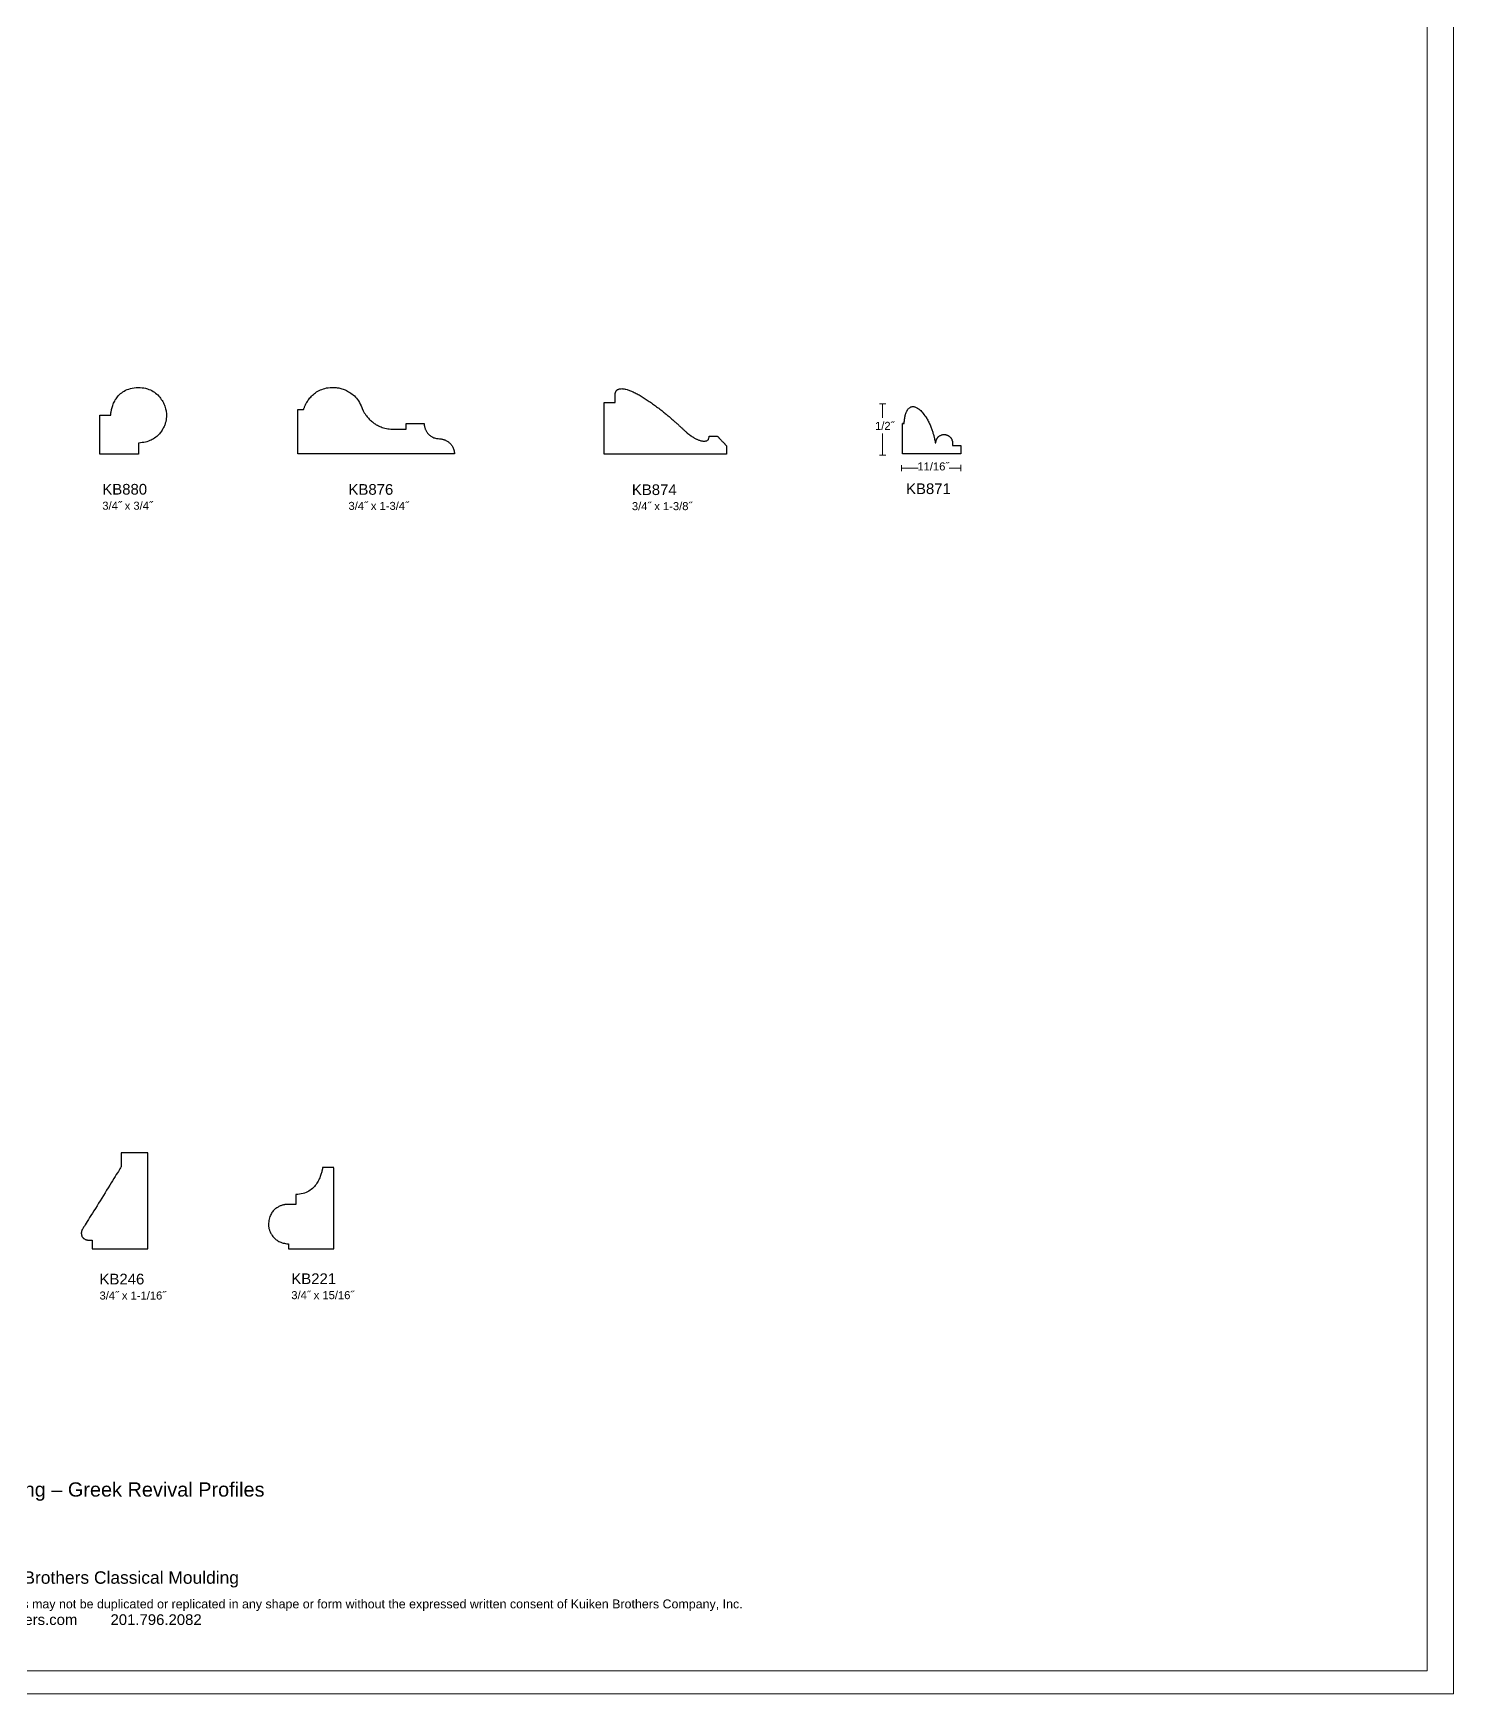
# Model space of a CAD drawing. Extents: x -7.6 to 25.2, y -9.8 to 27.2.
# Drawn here: x 9.24 to 25.21, y -9.8 to 8.88 of the extents above; entities that cross this region are included whole.
import ezdxf

# ---------------------------------------------------------------- set-up
doc = ezdxf.new("R2010")
doc.units = 0
doc.header["$MEASUREMENT"] = 0
doc.layers.add('DO NOT PLOT', color=2, linetype='Continuous', plot=False)
doc.layers.add('LAYER_1', color=7, linetype='Continuous')

# ---------------------------------------------------------------- blocks, each defined once
blk = doc.blocks.new('KB880')
at = {"flags": 128}
blk.add_lwpolyline([(0.664, 0.653), (0.675, 0.641), (0.685, 0.629), (0.693, 0.616), (0.702, 0.603), (0.709, 0.59), (0.716, 0.577), (0.722, 0.564), (0.728, 0.551), (0.733, 0.538), (0.737, 0.524), (0.741, 0.511), (0.744, 0.499), (0.746, 0.486), (0.748, 0.474), (0.75, 0.462), (0.751, 0.451), (0.751, 0.44), (0.751, 0.43), (0.751, 0.42), (0.75, 0.411), (0.748, 0.403), (0.748, 0.398), (0.748, 0.393), (0.747, 0.386), (0.746, 0.38), (0.744, 0.372), (0.743, 0.364), (0.74, 0.356), (0.738, 0.347), (0.735, 0.338), (0.732, 0.329), (0.728, 0.319), (0.724, 0.309), (0.719, 0.299), (0.714, 0.289), (0.708, 0.279), (0.702, 0.268), (0.695, 0.258), (0.687, 0.248), (0.679, 0.238), (0.671, 0.227), (0.662, 0.218), (0.652, 0.208), (0.641, 0.199), (0.63, 0.19), (0.618, 0.181), (0.606, 0.173), (0.592, 0.165), (0.578, 0.158), (0.564, 0.152), (0.548, 0.146), (0.532, 0.14), (0.515, 0.136), (0.497, 0.132), (0.478, 0.129), (0.458, 0.126), (0.437, 0.125), (0.437, 0.125), (0.437, 0.124), (0.437, 0.123), (0.437, 0.121), (0.437, 0.118), (0.437, 0.116), (0.437, 0.113), (0.437, 0.109), (0.437, 0.105), (0.437, 0.101), (0.437, 0.097), (0.437, 0.093), (0.437, 0.088), (0.437, 0.083), (0.437, 0.078), (0.437, 0.073), (0.437, 0.068), (0.437, 0.062), (0.437, 0.057), (0.437, 0.052), (0.437, 0.047), (0.437, 0.042), (0.437, 0.037), (0.437, 0.032), (0.437, 0.028), (0.437, 0.024), (0.437, 0.02), (0.437, 0.016), (0.437, 0.012), (0.437, 0.009), (0.437, 0.007), (0.437, 0.004), (0.437, 0.002), (0.437, 0.001), (0.437, 0), (0.437, 0), (0.436, 0), (0.434, 0), (0.429, 0), (0.422, 0), (0.415, 0), (0.405, 0), (0.394, 0), (0.382, 0), (0.369, 0), (0.355, 0), (0.34, 0), (0.324, 0), (0.308, 0), (0.29, 0), (0.273, 0), (0.255, 0), (0.237, 0), (0.219, 0), (0.201, 0), (0.182, 0), (0.165, 0), (0.147, 0), (0.13, 0), (0.113, 0), (0.098, 0), (0.083, 0), (0.068, 0), (0.055, 0), (0.043, 0), (0.032, 0), (0.023, 0), (0.015, 0), (0.009, 0), (0.004, 0), (0.001, 0), (0, 0), (0, 0.001), (0, 0.004), (0, 0.009), (0, 0.015), (0, 0.023), (0, 0.032), (0, 0.043), (0, 0.055), (0, 0.068), (0, 0.083), (0, 0.098), (0, 0.113), (0, 0.13), (0, 0.147), (0, 0.165), (0, 0.182), (0, 0.201), (0, 0.219), (0, 0.237), (0, 0.255), (0, 0.273), (0, 0.29), (0, 0.308), (0, 0.324), (0, 0.34), (0, 0.355), (0, 0.369), (0, 0.382), (0, 0.394), (0, 0.405), (0, 0.415), (0, 0.422), (0, 0.429), (0, 0.434), (0, 0.436), (0, 0.437), (0, 0.437), (0.001, 0.437), (0.002, 0.437), (0.004, 0.437), (0.007, 0.437), (0.009, 0.437), (0.012, 0.437), (0.016, 0.437), (0.02, 0.437), (0.024, 0.437), (0.028, 0.437), (0.032, 0.437), (0.037, 0.437), (0.042, 0.437), (0.047, 0.437), (0.052, 0.437), (0.057, 0.437), (0.062, 0.437), (0.068, 0.437), (0.073, 0.437), (0.078, 0.437), (0.083, 0.437), (0.088, 0.437), (0.093, 0.437), (0.097, 0.437), (0.101, 0.437), (0.105, 0.437), (0.109, 0.437), (0.113, 0.437), (0.116, 0.437), (0.118, 0.437), (0.121, 0.437), (0.123, 0.437), (0.124, 0.437), (0.125, 0.437), (0.125, 0.437), (0.125, 0.438), (0.125, 0.44), (0.125, 0.443), (0.126, 0.447), (0.126, 0.453), (0.127, 0.459), (0.127, 0.466), (0.129, 0.474), (0.13, 0.483), (0.132, 0.492), (0.134, 0.502), (0.136, 0.513), (0.139, 0.524), (0.143, 0.536), (0.147, 0.548), (0.151, 0.56), (0.157, 0.572), (0.162, 0.585), (0.169, 0.597), (0.176, 0.61), (0.184, 0.622), (0.192, 0.634), (0.201, 0.646), (0.212, 0.658), (0.223, 0.669), (0.235, 0.68), (0.248, 0.691), (0.261, 0.7), (0.276, 0.709), (0.292, 0.718), (0.309, 0.725), (0.327, 0.732), (0.347, 0.738), (0.367, 0.743), (0.389, 0.746), (0.412, 0.749), (0.435, 0.749), (0.457, 0.749), (0.478, 0.747), (0.498, 0.744), (0.517, 0.74), (0.536, 0.735), (0.554, 0.728), (0.57, 0.722), (0.586, 0.714), (0.601, 0.705), (0.615, 0.696), (0.629, 0.686), (0.641, 0.676), (0.653, 0.665)], close=True, dxfattribs=at)
blk = doc.blocks.new('KB876')
at = {"flags": 128}
blk.add_lwpolyline([(0, 0.5), (0, 0.5), (0.001, 0.5), (0.001, 0.5), (0.002, 0.5), (0.003, 0.5), (0.005, 0.5), (0.006, 0.5), (0.008, 0.5), (0.01, 0.5), (0.012, 0.5), (0.014, 0.5), (0.017, 0.5), (0.019, 0.5), (0.022, 0.5), (0.024, 0.5), (0.027, 0.5), (0.029, 0.5), (0.032, 0.5), (0.035, 0.5), (0.038, 0.5), (0.04, 0.5), (0.043, 0.5), (0.045, 0.5), (0.048, 0.5), (0.05, 0.5), (0.052, 0.5), (0.054, 0.5), (0.056, 0.5), (0.058, 0.5), (0.06, 0.5), (0.061, 0.5), (0.062, 0.5), (0.063, 0.5), (0.064, 0.5), (0.064, 0.5), (0.064, 0.5), (0.064, 0.501), (0.065, 0.502), (0.066, 0.505), (0.067, 0.508), (0.068, 0.512), (0.07, 0.518), (0.072, 0.523), (0.075, 0.53), (0.078, 0.537), (0.081, 0.545), (0.085, 0.553), (0.089, 0.562), (0.094, 0.571), (0.1, 0.58), (0.106, 0.59), (0.112, 0.6), (0.119, 0.61), (0.127, 0.62), (0.135, 0.63), (0.144, 0.64), (0.153, 0.65), (0.163, 0.66), (0.174, 0.67), (0.185, 0.679), (0.197, 0.688), (0.21, 0.697), (0.224, 0.705), (0.238, 0.713), (0.253, 0.72), (0.269, 0.726), (0.286, 0.732), (0.303, 0.737), (0.321, 0.742), (0.341, 0.745), (0.361, 0.748), (0.382, 0.749), (0.382, 0.749), (0.384, 0.749), (0.387, 0.749), (0.391, 0.749), (0.395, 0.749), (0.401, 0.749), (0.407, 0.749), (0.415, 0.748), (0.423, 0.748), (0.431, 0.747), (0.441, 0.745), (0.451, 0.744), (0.461, 0.742), (0.472, 0.739), (0.483, 0.737), (0.495, 0.733), (0.507, 0.729), (0.52, 0.725), (0.532, 0.72), (0.545, 0.714), (0.558, 0.707), (0.57, 0.7), (0.583, 0.692), (0.596, 0.683), (0.609, 0.674), (0.621, 0.663), (0.634, 0.652), (0.646, 0.639), (0.658, 0.626), (0.669, 0.611), (0.68, 0.596), (0.691, 0.579), (0.701, 0.561), (0.71, 0.542), (0.719, 0.522), (0.727, 0.5), (0.728, 0.497), (0.73, 0.492), (0.732, 0.488), (0.735, 0.483), (0.738, 0.477), (0.741, 0.471), (0.745, 0.464), (0.749, 0.457), (0.754, 0.45), (0.759, 0.443), (0.765, 0.435), (0.771, 0.427), (0.778, 0.419), (0.785, 0.41), (0.792, 0.402), (0.8, 0.393), (0.809, 0.385), (0.818, 0.377), (0.827, 0.368), (0.837, 0.36), (0.847, 0.352), (0.858, 0.344), (0.87, 0.337), (0.881, 0.329), (0.894, 0.322), (0.906, 0.316), (0.92, 0.31), (0.934, 0.304), (0.948, 0.299), (0.963, 0.294), (0.978, 0.29), (0.994, 0.287), (1.01, 0.284), (1.027, 0.282), (1.044, 0.28), (1.062, 0.28), (1.062, 0.28), (1.063, 0.28), (1.065, 0.28), (1.067, 0.28), (1.07, 0.28), (1.073, 0.28), (1.077, 0.28), (1.082, 0.28), (1.086, 0.28), (1.091, 0.28), (1.097, 0.28), (1.102, 0.28), (1.108, 0.28), (1.114, 0.28), (1.12, 0.28), (1.127, 0.28), (1.133, 0.28), (1.14, 0.28), (1.146, 0.28), (1.153, 0.28), (1.159, 0.28), (1.165, 0.28), (1.171, 0.28), (1.177, 0.28), (1.183, 0.28), (1.188, 0.28), (1.193, 0.28), (1.198, 0.28), (1.202, 0.28), (1.206, 0.28), (1.209, 0.28), (1.212, 0.28), (1.214, 0.28), (1.216, 0.28), (1.217, 0.28), (1.218, 0.28), (1.218, 0.28), (1.218, 0.28), (1.218, 0.281), (1.218, 0.282), (1.218, 0.283), (1.218, 0.284), (1.218, 0.286), (1.218, 0.287), (1.218, 0.289), (1.218, 0.291), (1.218, 0.294), (1.218, 0.296), (1.218, 0.298), (1.218, 0.301), (1.218, 0.303), (1.218, 0.306), (1.218, 0.308), (1.218, 0.311), (1.218, 0.313), (1.218, 0.316), (1.218, 0.319), (1.218, 0.321), (1.218, 0.324), (1.218, 0.326), (1.218, 0.328), (1.218, 0.33), (1.218, 0.332), (1.218, 0.334), (1.218, 0.336), (1.218, 0.337), (1.218, 0.339), (1.218, 0.34), (1.218, 0.341), (1.218, 0.342), (1.218, 0.342), (1.218, 0.342), (1.218, 0.342), (1.219, 0.342), (1.221, 0.342), (1.224, 0.342), (1.228, 0.342), (1.232, 0.342), (1.237, 0.342), (1.243, 0.342), (1.249, 0.342), (1.256, 0.342), (1.262, 0.342), (1.27, 0.342), (1.277, 0.342), (1.285, 0.342), (1.293, 0.342), (1.302, 0.342), (1.31, 0.342), (1.318, 0.342), (1.327, 0.342), (1.335, 0.342), (1.343, 0.342), (1.351, 0.342), (1.359, 0.342), (1.367, 0.342), (1.374, 0.342), (1.381, 0.342), (1.388, 0.342), (1.394, 0.342), (1.399, 0.342), (1.404, 0.342), (1.409, 0.342), (1.412, 0.342), (1.415, 0.342), (1.417, 0.342), (1.419, 0.342), (1.419, 0.342), (1.419, 0.339), (1.419, 0.336), (1.419, 0.333), (1.419, 0.329), (1.419, 0.325), (1.42, 0.32), (1.421, 0.315), (1.422, 0.31), (1.423, 0.304), (1.425, 0.298), (1.427, 0.292), (1.429, 0.286), (1.431, 0.28), (1.434, 0.274), (1.437, 0.267), (1.44, 0.261), (1.444, 0.254), (1.448, 0.248), (1.452, 0.241), (1.457, 0.235), (1.462, 0.229), (1.467, 0.223), (1.473, 0.217), (1.48, 0.211), (1.486, 0.206), (1.493, 0.2), (1.501, 0.196), (1.509, 0.191), (1.517, 0.187), (1.526, 0.183), (1.536, 0.18), (1.546, 0.177), (1.556, 0.175), (1.567, 0.173), (1.578, 0.172), (1.59, 0.171), (1.592, 0.171), (1.594, 0.171), (1.597, 0.171), (1.6, 0.171), (1.603, 0.17), (1.608, 0.17), (1.612, 0.169), (1.617, 0.168), (1.622, 0.167), (1.627, 0.165), (1.633, 0.163), (1.639, 0.161), (1.645, 0.159), (1.652, 0.157), (1.658, 0.154), (1.664, 0.151), (1.671, 0.147), (1.678, 0.143), (1.684, 0.139), (1.691, 0.135), (1.697, 0.13), (1.703, 0.124), (1.71, 0.119), (1.716, 0.112), (1.721, 0.106), (1.727, 0.099), (1.732, 0.091), (1.737, 0.083), (1.742, 0.075), (1.746, 0.066), (1.75, 0.056), (1.753, 0.046), (1.756, 0.035), (1.758, 0.024), (1.76, 0.012), (1.761, 0), (1.757, 0), (1.746, 0), (1.727, 0), (1.701, 0), (1.669, 0), (1.631, 0), (1.587, 0), (1.539, 0), (1.486, 0), (1.429, 0), (1.368, 0), (1.305, 0), (1.238, 0), (1.169, 0), (1.099, 0), (1.027, 0), (0.954, 0), (0.881, 0), (0.807, 0), (0.734, 0), (0.663, 0), (0.592, 0), (0.523, 0), (0.457, 0), (0.393, 0), (0.332, 0), (0.275, 0), (0.222, 0), (0.174, 0), (0.13, 0), (0.092, 0), (0.06, 0), (0.035, 0), (0.016, 0), (0.004, 0), (0, 0), (0, 0.001), (0, 0.004), (0, 0.01), (0, 0.017), (0, 0.026), (0, 0.037), (0, 0.049), (0, 0.063), (0, 0.078), (0, 0.094), (0, 0.112), (0, 0.13), (0, 0.149), (0, 0.168), (0, 0.188), (0, 0.208), (0, 0.229), (0, 0.25), (0, 0.271), (0, 0.291), (0, 0.312), (0, 0.332), (0, 0.351), (0, 0.37), (0, 0.388), (0, 0.406), (0, 0.422), (0, 0.437), (0, 0.451), (0, 0.463), (0, 0.474), (0, 0.483), (0, 0.49), (0, 0.496), (0, 0.499)], dxfattribs=at)
blk = doc.blocks.new('KB874')
at = {"flags": 128}
blk.add_lwpolyline([(-0.003, 0.579), (-0.003, 0.579), (-0.002, 0.579), (-0.001, 0.579), (0.001, 0.579), (0.003, 0.579), (0.006, 0.579), (0.009, 0.579), (0.013, 0.579), (0.016, 0.579), (0.02, 0.579), (0.025, 0.579), (0.029, 0.579), (0.034, 0.579), (0.039, 0.579), (0.044, 0.579), (0.049, 0.579), (0.054, 0.579), (0.059, 0.579), (0.065, 0.579), (0.07, 0.579), (0.075, 0.579), (0.08, 0.579), (0.085, 0.579), (0.089, 0.579), (0.094, 0.579), (0.098, 0.579), (0.102, 0.579), (0.106, 0.579), (0.109, 0.579), (0.113, 0.579), (0.115, 0.579), (0.118, 0.579), (0.119, 0.579), (0.121, 0.579), (0.122, 0.579), (0.122, 0.579), (0.122, 0.579), (0.122, 0.58), (0.122, 0.581), (0.122, 0.582), (0.122, 0.584), (0.122, 0.586), (0.122, 0.588), (0.122, 0.591), (0.122, 0.593), (0.122, 0.596), (0.122, 0.599), (0.122, 0.603), (0.122, 0.606), (0.122, 0.61), (0.122, 0.614), (0.122, 0.617), (0.122, 0.621), (0.122, 0.625), (0.122, 0.629), (0.122, 0.633), (0.122, 0.636), (0.122, 0.64), (0.122, 0.644), (0.122, 0.647), (0.122, 0.65), (0.122, 0.653), (0.122, 0.656), (0.122, 0.659), (0.122, 0.662), (0.122, 0.664), (0.122, 0.666), (0.122, 0.668), (0.122, 0.669), (0.122, 0.67), (0.122, 0.671), (0.122, 0.671), (0.122, 0.671), (0.122, 0.672), (0.122, 0.673), (0.122, 0.674), (0.122, 0.676), (0.122, 0.678), (0.122, 0.68), (0.122, 0.682), (0.123, 0.685), (0.124, 0.688), (0.124, 0.691), (0.125, 0.694), (0.126, 0.697), (0.128, 0.701), (0.129, 0.704), (0.131, 0.707), (0.133, 0.71), (0.136, 0.714), (0.139, 0.717), (0.142, 0.72), (0.145, 0.722), (0.149, 0.725), (0.154, 0.727), (0.158, 0.73), (0.163, 0.731), (0.169, 0.733), (0.175, 0.734), (0.182, 0.735), (0.189, 0.735), (0.196, 0.736), (0.205, 0.735), (0.213, 0.734), (0.223, 0.733), (0.233, 0.731), (0.243, 0.728), (0.255, 0.725), (0.264, 0.722), (0.274, 0.719), (0.284, 0.715), (0.294, 0.711), (0.304, 0.707), (0.314, 0.702), (0.325, 0.698), (0.335, 0.693), (0.346, 0.687), (0.357, 0.682), (0.368, 0.676), (0.379, 0.67), (0.39, 0.664), (0.401, 0.657), (0.413, 0.651), (0.424, 0.644), (0.436, 0.637), (0.447, 0.629), (0.459, 0.622), (0.47, 0.614), (0.482, 0.607), (0.494, 0.599), (0.505, 0.591), (0.517, 0.583), (0.529, 0.574), (0.54, 0.566), (0.552, 0.558), (0.564, 0.549), (0.576, 0.541), (0.587, 0.532), (0.599, 0.523), (0.611, 0.514), (0.622, 0.505), (0.634, 0.496), (0.645, 0.488), (0.657, 0.479), (0.666, 0.471), (0.675, 0.464), (0.684, 0.457), (0.693, 0.449), (0.701, 0.442), (0.71, 0.435), (0.719, 0.428), (0.727, 0.421), (0.736, 0.413), (0.744, 0.406), (0.752, 0.399), (0.76, 0.392), (0.768, 0.385), (0.776, 0.378), (0.784, 0.371), (0.792, 0.364), (0.799, 0.358), (0.807, 0.351), (0.814, 0.344), (0.822, 0.338), (0.829, 0.331), (0.836, 0.325), (0.842, 0.318), (0.849, 0.312), (0.856, 0.306), (0.862, 0.3), (0.869, 0.294), (0.875, 0.289), (0.881, 0.283), (0.887, 0.277), (0.892, 0.272), (0.898, 0.267), (0.904, 0.262), (0.909, 0.257), (0.914, 0.252), (0.919, 0.247), (0.921, 0.245), (0.923, 0.243), (0.926, 0.241), (0.928, 0.24), (0.93, 0.238), (0.932, 0.236), (0.934, 0.234), (0.936, 0.233), (0.938, 0.231), (0.94, 0.229), (0.942, 0.228), (0.944, 0.226), (0.946, 0.225), (0.948, 0.223), (0.95, 0.222), (0.952, 0.22), (0.953, 0.219), (0.955, 0.218), (0.957, 0.216), (0.959, 0.215), (0.96, 0.214), (0.962, 0.213), (0.963, 0.211), (0.965, 0.21), (0.967, 0.209), (0.968, 0.208), (0.97, 0.207), (0.971, 0.206), (0.972, 0.205), (0.974, 0.204), (0.975, 0.203), (0.976, 0.203), (0.978, 0.202), (0.979, 0.201), (0.98, 0.2), (0.981, 0.2), (0.985, 0.197), (0.989, 0.194), (0.993, 0.192), (0.998, 0.189), (1.003, 0.185), (1.009, 0.182), (1.015, 0.179), (1.021, 0.176), (1.028, 0.172), (1.034, 0.169), (1.041, 0.166), (1.048, 0.163), (1.056, 0.16), (1.063, 0.157), (1.071, 0.155), (1.078, 0.152), (1.085, 0.15), (1.093, 0.149), (1.1, 0.147), (1.107, 0.146), (1.114, 0.145), (1.121, 0.145), (1.128, 0.145), (1.134, 0.146), (1.14, 0.147), (1.146, 0.148), (1.151, 0.15), (1.156, 0.153), (1.161, 0.156), (1.165, 0.16), (1.169, 0.165), (1.172, 0.17), (1.174, 0.177), (1.176, 0.183), (1.177, 0.191), (1.178, 0.2), (1.178, 0.2), (1.178, 0.2), (1.179, 0.2), (1.181, 0.2), (1.183, 0.2), (1.185, 0.2), (1.187, 0.2), (1.19, 0.2), (1.192, 0.2), (1.195, 0.2), (1.199, 0.2), (1.202, 0.2), (1.206, 0.2), (1.209, 0.2), (1.213, 0.2), (1.217, 0.2), (1.221, 0.2), (1.225, 0.2), (1.229, 0.2), (1.233, 0.2), (1.237, 0.2), (1.24, 0.2), (1.244, 0.2), (1.248, 0.2), (1.251, 0.2), (1.254, 0.2), (1.257, 0.2), (1.26, 0.2), (1.263, 0.2), (1.265, 0.2), (1.267, 0.2), (1.269, 0.2), (1.27, 0.2), (1.271, 0.2), (1.272, 0.2), (1.272, 0.2), (1.273, 0.199), (1.273, 0.199), (1.274, 0.198), (1.276, 0.196), (1.278, 0.194), (1.28, 0.192), (1.282, 0.189), (1.285, 0.186), (1.288, 0.183), (1.291, 0.179), (1.294, 0.176), (1.298, 0.172), (1.302, 0.168), (1.306, 0.164), (1.31, 0.159), (1.314, 0.155), (1.318, 0.151), (1.322, 0.146), (1.326, 0.142), (1.33, 0.137), (1.334, 0.133), (1.338, 0.129), (1.342, 0.125), (1.346, 0.121), (1.35, 0.117), (1.353, 0.113), (1.356, 0.11), (1.359, 0.106), (1.362, 0.103), (1.364, 0.101), (1.367, 0.098), (1.368, 0.096), (1.37, 0.095), (1.371, 0.094), (1.372, 0.093), (1.372, 0.093), (1.372, 0.093), (1.372, 0.092), (1.372, 0.091), (1.372, 0.09), (1.372, 0.088), (1.372, 0.086), (1.372, 0.084), (1.372, 0.081), (1.372, 0.078), (1.372, 0.075), (1.372, 0.072), (1.372, 0.069), (1.372, 0.065), (1.372, 0.062), (1.372, 0.058), (1.372, 0.054), (1.372, 0.05), (1.372, 0.046), (1.372, 0.043), (1.372, 0.039), (1.372, 0.035), (1.372, 0.031), (1.372, 0.028), (1.372, 0.024), (1.372, 0.021), (1.372, 0.018), (1.372, 0.015), (1.372, 0.012), (1.372, 0.009), (1.372, 0.007), (1.372, 0.005), (1.372, 0.003), (1.372, 0.002), (1.372, 0.001), (1.372, 0), (1.372, 0), (1.369, 0), (1.36, 0), (1.345, 0), (1.325, 0), (1.3, 0), (1.27, 0), (1.236, 0), (1.198, 0), (1.157, 0), (1.112, 0), (1.065, 0), (1.015, 0), (0.963, 0), (0.91, 0), (0.855, 0), (0.798, 0), (0.742, 0), (0.684, 0), (0.627, 0), (0.57, 0), (0.514, 0), (0.459, 0), (0.405, 0), (0.353, 0), (0.304, 0), (0.256, 0), (0.212, 0), (0.17, 0), (0.133, 0), (0.099, 0), (0.069, 0), (0.044, 0), (0.024, 0), (0.009, 0), (0, 0), (-0.003, 0), (-0.003, 0.001), (-0.003, 0.005), (-0.003, 0.011), (-0.003, 0.02), (-0.003, 0.03), (-0.003, 0.043), (-0.003, 0.057), (-0.003, 0.073), (-0.003, 0.09), (-0.003, 0.109), (-0.003, 0.129), (-0.003, 0.15), (-0.003, 0.172), (-0.003, 0.195), (-0.003, 0.218), (-0.003, 0.241), (-0.003, 0.265), (-0.003, 0.289), (-0.003, 0.314), (-0.003, 0.338), (-0.003, 0.361), (-0.003, 0.384), (-0.003, 0.407), (-0.003, 0.429), (-0.003, 0.45), (-0.003, 0.47), (-0.003, 0.488), (-0.003, 0.506), (-0.003, 0.522), (-0.003, 0.536), (-0.003, 0.549), (-0.003, 0.559), (-0.003, 0.568), (-0.003, 0.574), (-0.003, 0.578)], dxfattribs=at)
blk = doc.blocks.new('KB871')
at = {"flags": 128}
blk.add_lwpolyline([(0.021, 0.344), (0.021, 0.344), (0.02, 0.344), (0.02, 0.344), (0.02, 0.344), (0.019, 0.344), (0.019, 0.344), (0.018, 0.344), (0.017, 0.344), (0.017, 0.344), (0.016, 0.344), (0.015, 0.344), (0.015, 0.344), (0.014, 0.344), (0.013, 0.344), (0.012, 0.344), (0.011, 0.344), (0.01, 0.344), (0.009, 0.344), (0.009, 0.344), (0.008, 0.344), (0.007, 0.344), (0.006, 0.344), (0.005, 0.344), (0.005, 0.344), (0.004, 0.344), (0.003, 0.344), (0.003, 0.344), (0.002, 0.344), (0.002, 0.344), (0.001, 0.344), (0.001, 0.344), (0, 0.344), (0, 0.344), (0, 0.344), (0, 0.344), (0, 0.344), (0, 0.344), (0, 0.344), (0.001, 0.344), (0.001, 0.344), (0.002, 0.344), (0.002, 0.344), (0.003, 0.344), (0.003, 0.344), (0.004, 0.344), (0.005, 0.344), (0.005, 0.344), (0.006, 0.344), (0.007, 0.344), (0.008, 0.344), (0.009, 0.344), (0.009, 0.344), (0.01, 0.344), (0.011, 0.344), (0.012, 0.344), (0.013, 0.344), (0.014, 0.344), (0.015, 0.344), (0.015, 0.344), (0.016, 0.344), (0.017, 0.344), (0.017, 0.344), (0.018, 0.344), (0.019, 0.344), (0.019, 0.344), (0.02, 0.344), (0.02, 0.344), (0.02, 0.344), (0.021, 0.344), (0.021, 0.344), (0.021, 0.344), (0.021, 0.345), (0.021, 0.347), (0.021, 0.349), (0.021, 0.351), (0.021, 0.353), (0.021, 0.355), (0.021, 0.358), (0.021, 0.36), (0.021, 0.363), (0.021, 0.366), (0.022, 0.369), (0.022, 0.372), (0.022, 0.375), (0.022, 0.378), (0.023, 0.381), (0.023, 0.385), (0.023, 0.388), (0.024, 0.392), (0.024, 0.395), (0.025, 0.399), (0.025, 0.402), (0.026, 0.406), (0.026, 0.41), (0.027, 0.414), (0.028, 0.418), (0.029, 0.421), (0.029, 0.425), (0.03, 0.429), (0.031, 0.433), (0.032, 0.437), (0.033, 0.441), (0.035, 0.445), (0.036, 0.449), (0.037, 0.453), (0.039, 0.457), (0.04, 0.46), (0.042, 0.467), (0.045, 0.473), (0.048, 0.479), (0.051, 0.485), (0.055, 0.491), (0.058, 0.496), (0.062, 0.502), (0.066, 0.506), (0.071, 0.511), (0.075, 0.515), (0.08, 0.519), (0.085, 0.523), (0.091, 0.526), (0.096, 0.528), (0.102, 0.53), (0.108, 0.532), (0.114, 0.532), (0.12, 0.533), (0.127, 0.532), (0.134, 0.531), (0.141, 0.53), (0.148, 0.527), (0.156, 0.524), (0.163, 0.52), (0.171, 0.515), (0.179, 0.509), (0.188, 0.503), (0.196, 0.496), (0.205, 0.487), (0.214, 0.478), (0.223, 0.468), (0.233, 0.456), (0.242, 0.444), (0.252, 0.43), (0.262, 0.416), (0.273, 0.4), (0.279, 0.39), (0.284, 0.379), (0.29, 0.369), (0.295, 0.359), (0.3, 0.348), (0.305, 0.337), (0.31, 0.327), (0.314, 0.316), (0.319, 0.306), (0.323, 0.295), (0.327, 0.285), (0.33, 0.275), (0.334, 0.265), (0.337, 0.255), (0.34, 0.245), (0.343, 0.235), (0.346, 0.226), (0.349, 0.217), (0.351, 0.208), (0.353, 0.2), (0.355, 0.192), (0.357, 0.184), (0.359, 0.176), (0.361, 0.169), (0.362, 0.163), (0.364, 0.157), (0.365, 0.151), (0.366, 0.146), (0.367, 0.141), (0.368, 0.137), (0.368, 0.133), (0.369, 0.13), (0.369, 0.128), (0.369, 0.126), (0.37, 0.125), (0.37, 0.125), (0.37, 0.125), (0.37, 0.125), (0.37, 0.125), (0.37, 0.125), (0.37, 0.125), (0.37, 0.125), (0.37, 0.125), (0.37, 0.125), (0.37, 0.125), (0.371, 0.125), (0.371, 0.125), (0.371, 0.125), (0.371, 0.125), (0.371, 0.125), (0.372, 0.125), (0.372, 0.125), (0.372, 0.125), (0.372, 0.125), (0.373, 0.125), (0.373, 0.125), (0.373, 0.125), (0.373, 0.125), (0.373, 0.125), (0.374, 0.125), (0.374, 0.125), (0.374, 0.125), (0.374, 0.125), (0.374, 0.125), (0.374, 0.125), (0.375, 0.125), (0.375, 0.125), (0.375, 0.125), (0.375, 0.125), (0.375, 0.125), (0.375, 0.125), (0.375, 0.125), (0.375, 0.125), (0.375, 0.126), (0.375, 0.127), (0.375, 0.128), (0.375, 0.13), (0.375, 0.131), (0.376, 0.134), (0.376, 0.136), (0.376, 0.139), (0.377, 0.141), (0.378, 0.144), (0.378, 0.148), (0.379, 0.151), (0.38, 0.154), (0.382, 0.158), (0.383, 0.162), (0.385, 0.165), (0.387, 0.169), (0.389, 0.173), (0.391, 0.177), (0.393, 0.18), (0.396, 0.184), (0.399, 0.188), (0.402, 0.191), (0.406, 0.195), (0.41, 0.198), (0.414, 0.201), (0.418, 0.204), (0.423, 0.207), (0.428, 0.209), (0.434, 0.212), (0.44, 0.214), (0.446, 0.215), (0.453, 0.217), (0.46, 0.218), (0.468, 0.219), (0.47, 0.219), (0.473, 0.219), (0.476, 0.219), (0.48, 0.218), (0.483, 0.218), (0.486, 0.217), (0.489, 0.216), (0.493, 0.216), (0.496, 0.215), (0.5, 0.213), (0.503, 0.212), (0.507, 0.211), (0.51, 0.209), (0.513, 0.207), (0.517, 0.205), (0.52, 0.203), (0.523, 0.201), (0.527, 0.199), (0.53, 0.196), (0.533, 0.193), (0.536, 0.19), (0.539, 0.187), (0.542, 0.184), (0.544, 0.181), (0.547, 0.177), (0.549, 0.173), (0.551, 0.169), (0.554, 0.165), (0.555, 0.161), (0.557, 0.156), (0.559, 0.152), (0.56, 0.147), (0.561, 0.142), (0.562, 0.136), (0.562, 0.131), (0.562, 0.125), (0.562, 0.125), (0.562, 0.125), (0.562, 0.124), (0.562, 0.124), (0.562, 0.123), (0.562, 0.123), (0.562, 0.122), (0.562, 0.121), (0.562, 0.12), (0.562, 0.119), (0.562, 0.118), (0.562, 0.117), (0.562, 0.116), (0.562, 0.114), (0.562, 0.113), (0.562, 0.112), (0.562, 0.111), (0.562, 0.109), (0.562, 0.108), (0.562, 0.107), (0.562, 0.106), (0.562, 0.104), (0.562, 0.103), (0.562, 0.102), (0.562, 0.101), (0.562, 0.1), (0.562, 0.099), (0.562, 0.098), (0.562, 0.097), (0.562, 0.096), (0.562, 0.095), (0.562, 0.095), (0.562, 0.094), (0.562, 0.094), (0.562, 0.094), (0.562, 0.094), (0.563, 0.094), (0.563, 0.094), (0.564, 0.094), (0.566, 0.094), (0.567, 0.094), (0.569, 0.094), (0.572, 0.094), (0.574, 0.094), (0.577, 0.094), (0.58, 0.094), (0.583, 0.094), (0.587, 0.094), (0.59, 0.094), (0.594, 0.094), (0.598, 0.094), (0.602, 0.094), (0.605, 0.094), (0.609, 0.094), (0.613, 0.094), (0.617, 0.094), (0.621, 0.094), (0.625, 0.094), (0.628, 0.094), (0.632, 0.094), (0.635, 0.094), (0.639, 0.094), (0.642, 0.094), (0.644, 0.094), (0.647, 0.094), (0.649, 0.094), (0.651, 0.094), (0.653, 0.094), (0.654, 0.094), (0.655, 0.094), (0.656, 0.094), (0.656, 0.094), (0.656, 0.094), (0.656, 0.093), (0.656, 0.092), (0.656, 0.091), (0.656, 0.089), (0.656, 0.087), (0.656, 0.084), (0.656, 0.082), (0.656, 0.079), (0.656, 0.076), (0.656, 0.073), (0.656, 0.069), (0.656, 0.066), (0.656, 0.062), (0.656, 0.058), (0.656, 0.055), (0.656, 0.051), (0.656, 0.047), (0.656, 0.043), (0.656, 0.039), (0.656, 0.035), (0.656, 0.032), (0.656, 0.028), (0.656, 0.024), (0.656, 0.021), (0.656, 0.018), (0.656, 0.015), (0.656, 0.012), (0.656, 0.009), (0.656, 0.007), (0.656, 0.005), (0.656, 0.003), (0.656, 0.002), (0.656, 0.001), (0.656, 0), (0.656, 0), (0.655, 0), (0.65, 0), (0.643, 0), (0.634, 0), (0.622, 0), (0.608, 0), (0.591, 0), (0.573, 0), (0.554, 0), (0.532, 0), (0.51, 0), (0.486, 0), (0.461, 0), (0.436, 0), (0.409, 0), (0.383, 0), (0.355, 0), (0.328, 0), (0.301, 0), (0.274, 0), (0.247, 0), (0.221, 0), (0.195, 0), (0.17, 0), (0.146, 0), (0.124, 0), (0.103, 0), (0.083, 0), (0.065, 0), (0.049, 0), (0.034, 0), (0.023, 0), (0.013, 0), (0.006, 0), (0.001, 0), (0, 0), (0, 0.001), (0, 0.003), (0, 0.007), (0, 0.012), (0, 0.018), (0, 0.025), (0, 0.034), (0, 0.043), (0, 0.054), (0, 0.065), (0, 0.077), (0, 0.089), (0, 0.102), (0, 0.116), (0, 0.129), (0, 0.143), (0, 0.158), (0, 0.172), (0, 0.186), (0, 0.2), (0, 0.214), (0, 0.228), (0, 0.242), (0, 0.255), (0, 0.267), (0, 0.279), (0, 0.29), (0, 0.3), (0, 0.31), (0, 0.318), (0, 0.326), (0, 0.332), (0, 0.337), (0, 0.341), (0, 0.343), (0, 0.344)], dxfattribs=at)
blk = doc.blocks.new('KB246')
at = {"flags": 128}
blk.add_lwpolyline([(-0.098, 0), (-0.079, 0), (-0.062, 0), (-0.046, 0), (-0.033, 0), (-0.022, 0), (-0.012, 0), (-0.006, 0), (-0.001, 0), (0, 0), (0, 0.002), (0, 0.01), (0, 0.021), (0, 0.037), (0, 0.057), (0, 0.08), (0, 0.106), (0, 0.136), (0, 0.169), (0, 0.203), (0, 0.241), (0, 0.28), (0, 0.32), (0, 0.363), (0, 0.406), (0, 0.45), (0, 0.494), (0, 0.539), (0, 0.584), (0, 0.629), (0, 0.673), (0, 0.716), (0, 0.758), (0, 0.799), (0, 0.838), (0, 0.875), (0, 0.91), (0, 0.943), (0, 0.972), (0, 0.999), (0, 1.022), (0, 1.042), (0, 1.057), (0, 1.069), (0, 1.076), (0, 1.079), (-0.001, 1.079), (-0.003, 1.079), (-0.006, 1.079), (-0.01, 1.079), (-0.016, 1.079), (-0.022, 1.079), (-0.03, 1.079), (-0.038, 1.079), (-0.047, 1.079), (-0.057, 1.079), (-0.067, 1.079), (-0.078, 1.079), (-0.089, 1.079), (-0.101, 1.079), (-0.113, 1.079), (-0.125, 1.079), (-0.138, 1.079), (-0.15, 1.079), (-0.163, 1.079), (-0.175, 1.079), (-0.187, 1.079), (-0.199, 1.079), (-0.211, 1.079), (-0.222, 1.079), (-0.233, 1.079), (-0.244, 1.079), (-0.253, 1.079), (-0.262, 1.079), (-0.271, 1.079), (-0.278, 1.079), (-0.285, 1.079), (-0.29, 1.079), (-0.294, 1.079), (-0.298, 1.079), (-0.3, 1.079), (-0.3, 1.079), (-0.3, 1.078), (-0.3, 1.077), (-0.3, 1.076), (-0.3, 1.073), (-0.3, 1.07), (-0.3, 1.067), (-0.3, 1.063), (-0.3, 1.059), (-0.3, 1.054), (-0.3, 1.049), (-0.3, 1.044), (-0.3, 1.038), (-0.3, 1.032), (-0.3, 1.026), (-0.3, 1.02), (-0.3, 1.014), (-0.3, 1.007), (-0.3, 1.001), (-0.3, 0.994), (-0.3, 0.988), (-0.3, 0.981), (-0.3, 0.975), (-0.3, 0.969), (-0.3, 0.963), (-0.3, 0.957), (-0.3, 0.952), (-0.3, 0.947), (-0.3, 0.942), (-0.3, 0.938), (-0.3, 0.934), (-0.3, 0.931), (-0.3, 0.928), (-0.3, 0.926), (-0.3, 0.924), (-0.3, 0.923), (-0.3, 0.922), (-0.301, 0.921), (-0.304, 0.916), (-0.309, 0.909), (-0.315, 0.898), (-0.323, 0.885), (-0.333, 0.87), (-0.344, 0.853), (-0.356, 0.833), (-0.369, 0.812), (-0.383, 0.789), (-0.398, 0.765), (-0.414, 0.74), (-0.43, 0.713), (-0.447, 0.685), (-0.465, 0.657), (-0.483, 0.628), (-0.501, 0.599), (-0.519, 0.57), (-0.537, 0.54), (-0.556, 0.511), (-0.573, 0.482), (-0.591, 0.454), (-0.608, 0.426), (-0.625, 0.4), (-0.641, 0.374), (-0.656, 0.35), (-0.67, 0.327), (-0.683, 0.306), (-0.695, 0.287), (-0.706, 0.269), (-0.715, 0.254), (-0.723, 0.241), (-0.73, 0.231), (-0.734, 0.223), (-0.737, 0.219), (-0.738, 0.217), (-0.739, 0.216), (-0.74, 0.214), (-0.741, 0.212), (-0.742, 0.21), (-0.743, 0.207), (-0.744, 0.205), (-0.745, 0.202), (-0.746, 0.199), (-0.747, 0.196), (-0.748, 0.193), (-0.748, 0.189), (-0.749, 0.186), (-0.749, 0.182), (-0.75, 0.179), (-0.75, 0.175), (-0.75, 0.171), (-0.749, 0.167), (-0.749, 0.163), (-0.748, 0.159), (-0.748, 0.155), (-0.746, 0.151), (-0.745, 0.147), (-0.743, 0.143), (-0.742, 0.139), (-0.739, 0.135), (-0.737, 0.131), (-0.734, 0.128), (-0.731, 0.124), (-0.728, 0.121), (-0.724, 0.117), (-0.72, 0.114), (-0.715, 0.111), (-0.71, 0.108), (-0.705, 0.105), (-0.699, 0.103), (-0.693, 0.1), (-0.691, 0.1), (-0.69, 0.1), (-0.688, 0.1), (-0.686, 0.099), (-0.684, 0.099), (-0.682, 0.099), (-0.68, 0.099), (-0.678, 0.098), (-0.676, 0.098), (-0.673, 0.098), (-0.671, 0.098), (-0.669, 0.098), (-0.666, 0.098), (-0.664, 0.098), (-0.661, 0.098), (-0.659, 0.098), (-0.656, 0.098), (-0.654, 0.097), (-0.652, 0.097), (-0.649, 0.097), (-0.647, 0.097), (-0.645, 0.097), (-0.643, 0.097), (-0.641, 0.097), (-0.639, 0.097), (-0.637, 0.097), (-0.636, 0.097), (-0.634, 0.097), (-0.633, 0.098), (-0.631, 0.098), (-0.63, 0.098), (-0.629, 0.098), (-0.629, 0.098), (-0.628, 0.098), (-0.628, 0.098), (-0.628, 0.098), (-0.628, 0.097), (-0.628, 0.097), (-0.628, 0.096), (-0.628, 0.094), (-0.628, 0.092), (-0.628, 0.09), (-0.628, 0.088), (-0.628, 0.085), (-0.628, 0.082), (-0.628, 0.079), (-0.628, 0.076), (-0.628, 0.072), (-0.628, 0.069), (-0.628, 0.065), (-0.628, 0.061), (-0.628, 0.057), (-0.628, 0.053), (-0.628, 0.049), (-0.628, 0.045), (-0.628, 0.041), (-0.628, 0.037), (-0.628, 0.033), (-0.628, 0.029), (-0.628, 0.025), (-0.628, 0.022), (-0.628, 0.018), (-0.628, 0.015), (-0.628, 0.012), (-0.628, 0.01), (-0.628, 0.007), (-0.628, 0.005), (-0.628, 0.003), (-0.628, 0.002), (-0.628, 0.001), (-0.628, 0), (-0.628, 0), (-0.626, 0), (-0.622, 0), (-0.615, 0), (-0.606, 0), (-0.595, 0), (-0.581, 0), (-0.566, 0), (-0.548, 0), (-0.53, 0), (-0.509, 0), (-0.488, 0), (-0.465, 0), (-0.441, 0), (-0.417, 0), (-0.392, 0), (-0.366, 0), (-0.34, 0), (-0.314, 0), (-0.288, 0), (-0.262, 0), (-0.236, 0), (-0.211, 0), (-0.186, 0), (-0.163, 0), (-0.14, 0), (-0.118, 0)], close=True, dxfattribs=at)
blk = doc.blocks.new('KB221')
at = {"flags": 128}
blk.add_lwpolyline([(0, 0.913), (0, 0.913), (-0.001, 0.913), (-0.002, 0.913), (-0.004, 0.913), (-0.007, 0.913), (-0.009, 0.913), (-0.012, 0.913), (-0.016, 0.913), (-0.02, 0.913), (-0.024, 0.913), (-0.028, 0.913), (-0.032, 0.913), (-0.037, 0.913), (-0.042, 0.913), (-0.047, 0.913), (-0.052, 0.913), (-0.057, 0.913), (-0.062, 0.913), (-0.068, 0.913), (-0.073, 0.913), (-0.078, 0.913), (-0.083, 0.913), (-0.088, 0.913), (-0.093, 0.913), (-0.097, 0.913), (-0.101, 0.913), (-0.105, 0.913), (-0.109, 0.913), (-0.113, 0.913), (-0.116, 0.913), (-0.118, 0.913), (-0.121, 0.913), (-0.123, 0.913), (-0.124, 0.913), (-0.125, 0.913), (-0.125, 0.913), (-0.125, 0.912), (-0.125, 0.91), (-0.126, 0.907), (-0.126, 0.903), (-0.127, 0.897), (-0.129, 0.891), (-0.13, 0.883), (-0.132, 0.875), (-0.134, 0.866), (-0.137, 0.856), (-0.14, 0.846), (-0.143, 0.835), (-0.147, 0.823), (-0.151, 0.812), (-0.156, 0.8), (-0.162, 0.787), (-0.168, 0.775), (-0.174, 0.762), (-0.182, 0.75), (-0.19, 0.737), (-0.198, 0.725), (-0.207, 0.713), (-0.217, 0.701), (-0.228, 0.689), (-0.24, 0.678), (-0.252, 0.668), (-0.265, 0.658), (-0.28, 0.649), (-0.295, 0.641), (-0.311, 0.633), (-0.327, 0.627), (-0.345, 0.621), (-0.364, 0.617), (-0.384, 0.614), (-0.405, 0.612), (-0.427, 0.611), (-0.427, 0.611), (-0.427, 0.61), (-0.427, 0.609), (-0.427, 0.607), (-0.427, 0.605), (-0.427, 0.603), (-0.427, 0.6), (-0.427, 0.597), (-0.427, 0.594), (-0.427, 0.59), (-0.427, 0.586), (-0.427, 0.582), (-0.427, 0.578), (-0.427, 0.574), (-0.427, 0.569), (-0.427, 0.565), (-0.427, 0.56), (-0.427, 0.556), (-0.427, 0.551), (-0.427, 0.546), (-0.427, 0.542), (-0.427, 0.537), (-0.427, 0.533), (-0.427, 0.529), (-0.427, 0.525), (-0.427, 0.521), (-0.427, 0.517), (-0.427, 0.514), (-0.427, 0.511), (-0.427, 0.508), (-0.427, 0.506), (-0.427, 0.504), (-0.427, 0.502), (-0.427, 0.501), (-0.427, 0.5), (-0.427, 0.5), (-0.427, 0.5), (-0.428, 0.5), (-0.429, 0.5), (-0.431, 0.5), (-0.432, 0.5), (-0.435, 0.5), (-0.437, 0.5), (-0.44, 0.5), (-0.443, 0.5), (-0.446, 0.5), (-0.45, 0.5), (-0.454, 0.5), (-0.458, 0.5), (-0.462, 0.5), (-0.466, 0.5), (-0.47, 0.5), (-0.474, 0.5), (-0.478, 0.5), (-0.483, 0.5), (-0.487, 0.499), (-0.491, 0.499), (-0.495, 0.499), (-0.499, 0.499), (-0.503, 0.499), (-0.507, 0.499), (-0.51, 0.499), (-0.514, 0.499), (-0.517, 0.499), (-0.52, 0.499), (-0.522, 0.499), (-0.524, 0.499), (-0.526, 0.499), (-0.528, 0.499), (-0.529, 0.499), (-0.53, 0.499), (-0.53, 0.499), (-0.53, 0.499), (-0.531, 0.499), (-0.533, 0.499), (-0.536, 0.499), (-0.54, 0.498), (-0.544, 0.498), (-0.548, 0.497), (-0.553, 0.496), (-0.559, 0.495), (-0.565, 0.494), (-0.572, 0.492), (-0.578, 0.49), (-0.586, 0.488), (-0.593, 0.485), (-0.601, 0.482), (-0.609, 0.479), (-0.617, 0.475), (-0.625, 0.47), (-0.633, 0.466), (-0.641, 0.46), (-0.649, 0.455), (-0.657, 0.448), (-0.665, 0.441), (-0.672, 0.434), (-0.68, 0.426), (-0.687, 0.417), (-0.694, 0.407), (-0.7, 0.397), (-0.706, 0.386), (-0.711, 0.374), (-0.717, 0.362), (-0.721, 0.349), (-0.725, 0.335), (-0.728, 0.32), (-0.731, 0.304), (-0.733, 0.287), (-0.733, 0.282), (-0.733, 0.277), (-0.733, 0.271), (-0.733, 0.265), (-0.733, 0.259), (-0.732, 0.252), (-0.731, 0.245), (-0.729, 0.238), (-0.728, 0.23), (-0.725, 0.222), (-0.723, 0.214), (-0.72, 0.206), (-0.717, 0.198), (-0.714, 0.19), (-0.71, 0.181), (-0.705, 0.173), (-0.701, 0.164), (-0.696, 0.156), (-0.69, 0.148), (-0.684, 0.14), (-0.677, 0.132), (-0.67, 0.124), (-0.662, 0.117), (-0.654, 0.11), (-0.646, 0.103), (-0.636, 0.096), (-0.627, 0.09), (-0.616, 0.084), (-0.605, 0.079), (-0.594, 0.074), (-0.581, 0.069), (-0.568, 0.065), (-0.555, 0.062), (-0.541, 0.059), (-0.526, 0.057), (-0.51, 0.056), (-0.51, 0.055), (-0.51, 0.055), (-0.51, 0.054), (-0.51, 0.054), (-0.51, 0.053), (-0.51, 0.051), (-0.51, 0.05), (-0.51, 0.049), (-0.51, 0.047), (-0.51, 0.045), (-0.51, 0.043), (-0.51, 0.041), (-0.51, 0.039), (-0.51, 0.037), (-0.51, 0.035), (-0.51, 0.032), (-0.51, 0.03), (-0.51, 0.028), (-0.51, 0.025), (-0.51, 0.023), (-0.51, 0.021), (-0.51, 0.019), (-0.51, 0.017), (-0.51, 0.014), (-0.51, 0.012), (-0.51, 0.01), (-0.51, 0.009), (-0.51, 0.007), (-0.51, 0.005), (-0.51, 0.004), (-0.51, 0.003), (-0.51, 0.002), (-0.51, 0.001), (-0.51, 0), (-0.51, 0), (-0.51, 0), (-0.509, 0), (-0.506, 0), (-0.5, 0), (-0.493, 0), (-0.484, 0), (-0.473, 0), (-0.46, 0), (-0.446, 0), (-0.431, 0), (-0.414, 0), (-0.397, 0), (-0.378, 0), (-0.359, 0), (-0.339, 0), (-0.318, 0), (-0.298, 0), (-0.276, 0), (-0.255, 0), (-0.234, 0), (-0.213, 0), (-0.192, 0), (-0.172, 0), (-0.152, 0), (-0.132, 0), (-0.114, 0), (-0.096, 0), (-0.08, 0), (-0.064, 0), (-0.05, 0), (-0.038, 0), (-0.027, 0), (-0.018, 0), (-0.01, 0), (-0.005, 0), (-0.001, 0), (0, 0), (0, 0.002), (0, 0.008), (0, 0.018), (0, 0.031), (0, 0.048), (0, 0.068), (0, 0.09), (0, 0.115), (0, 0.143), (0, 0.172), (0, 0.204), (0, 0.237), (0, 0.271), (0, 0.307), (0, 0.343), (0, 0.381), (0, 0.419), (0, 0.457), (0, 0.495), (0, 0.532), (0, 0.57), (0, 0.606), (0, 0.642), (0, 0.676), (0, 0.709), (0, 0.741), (0, 0.77), (0, 0.798), (0, 0.823), (0, 0.846), (0, 0.865), (0, 0.882), (0, 0.895), (0, 0.905), (0, 0.911)], dxfattribs=at)

msp = doc.modelspace()

# ---------------------------------------------------------------- linework, layer by layer
at = {"linetype": 'Continuous', "lineweight": 0}
for p, q in [((18.75, 4.709), (18.82, 4.709)), ((18.785, 4.709), (18.785, 4.552)), ((18.785, 4.377), (18.785, 4.131)), ((18.75, 4.131), (18.82, 4.131)), ((18.997, 4.02), (18.997, 3.951)), ((19.186, 3.986), (18.997, 3.986)), ((19.666, 3.987), (19.532, 3.987)), ((19.666, 4.022), (19.666, 3.952)), ((-7.169, -9.539), (24.907, -9.539))]:
    msp.add_line(p, q, dxfattribs=at)
at = {"layer": 'DO NOT PLOT', "linetype": 'Continuous', "lineweight": 0}
for p in [(25.206, 27.233), (-7.635, -9.795)]:
    msp.add_line(p, (25.202, -9.795), dxfattribs=at)
at = {"layer": 'LAYER_1', "color": 7, "lineweight": 0}
msp.add_open_spline([(24.907, 26.927), (24.907, 26.927), (24.907, -9.539), (24.907, -9.539)], degree=3, dxfattribs=at)

# ---------------------------------------------------------------- block references
at = {"linetype": 'Continuous'}
for name, p in [('KB880', (9.983, 4.144)), ('KB876', (12.212, 4.146)), ('KB874', (15.657, 4.145)), ('KB871', (19.008, 4.146)), ('KB246', (10.526, -4.791)), ('KB221', (12.614, -4.792))]:
    msp.add_blockref(name, p, dxfattribs=at)

# ---------------------------------------------------------------- texts
at = {"linetype": 'Continuous', "lineweight": 0}
for s, insert, char_height, width, attachment_point in [('{\\fArial|b0|i0|c0|p34;1/2˝}', (18.7, 4.507), 0.09, 0.48002, 1), ('{\\fArial|b0|i0|c0|p34;\\W2.2384; \\W1;11/16˝}', (19.098, 4.051), 0.09, 0.50416, 1), ('{\\fArial|b0|i0|c0|p34;\\H1.2x;\\W8.5641; \\W1;KB880\\P\\H0.75x;\\W5.7094;  \\W1;3/4˝ x 3/4˝\\H1.3333x;\\P\\W6.8748;  }', (9.614, 3.809), 0.1, 1.2808, 1), ('{\\fArial|b0|i0|c0|p34;\\H1.3333x;\\W7.9527; \\W1;KB876\\P\\H0.75x;\\W5.3018;  \\W1;3/4˝ x 1-3/4˝\\H1.3333x;\\P\\W6.5708;  }', (12.41, 3.807), 0.09, 1.22413, 1), ('{\\fArial|b0|i0|c0|p34;\\H1.3333x;\\W5.1374;  \\W1;KB874\\P\\H0.75x;\\W6.8498;  \\W1;3/4˝ x 1-3/8˝\\H1.3333x;\\P\\W7.7296;  }', (15.488, 3.804), 0.09, 1.44002, 1), ('{\\fArial|b0|i0|c0|p34;\\W6.3485; \\W1;KB871}', (18.753, 3.815), 0.12, 1.08243, 1), ('{\\fArial|b0|i0|c0|p34;\\H1.3333x;\\W7.1802; \\W1;KB246\\P\\H0.75x;\\W9.5735; \\W1;3/4˝ x 1-1/16˝\\H1.3333x;\\P\\W6.1846;  }', (9.647, -5.072), 0.09, 1.15217, 1), ('{\\fArial|b0|i0|c0|p34;\\W8.1665;  \\W1;KB221\\P\\H0.75x;\\W7.2591;   \\W1;3/4˝ x 15/16˝\\H1.3333x;\\P\\W7.0914;   }', (11.377, -5.068), 0.12, 1.98172, 1), ('{\\fArial|b0|i0|c0|p34;\\H1.3333x;KB Classical Moulding – Greek Revival Profiles\\P\\H0.75x;\\P\\H0.99997x;\\P\\P\\H0.66667x;\\P\\H1.75x;                   Kuiken Brothers Classical Moulding\\P\\H0.35713x;\\P\\H2x;CONFIDENTIAL: All material found on this document is the exclusive property of Kuiken Brothers Company, Inc.     This may not be duplicated or replicated in any shape or form without the expressed written consent of Kuiken Brothers Company, Inc. \\P\\H1.2x;www.kuikenbrothers.com        201.796.2082}', (9.495, -7.418), 0.12, 20.50231, 2)]:
    msp.add_mtext(s, dxfattribs=dict(at, insert=insert, char_height=char_height, width=width, attachment_point=attachment_point))

doc.saveas('drawing.dxf')
